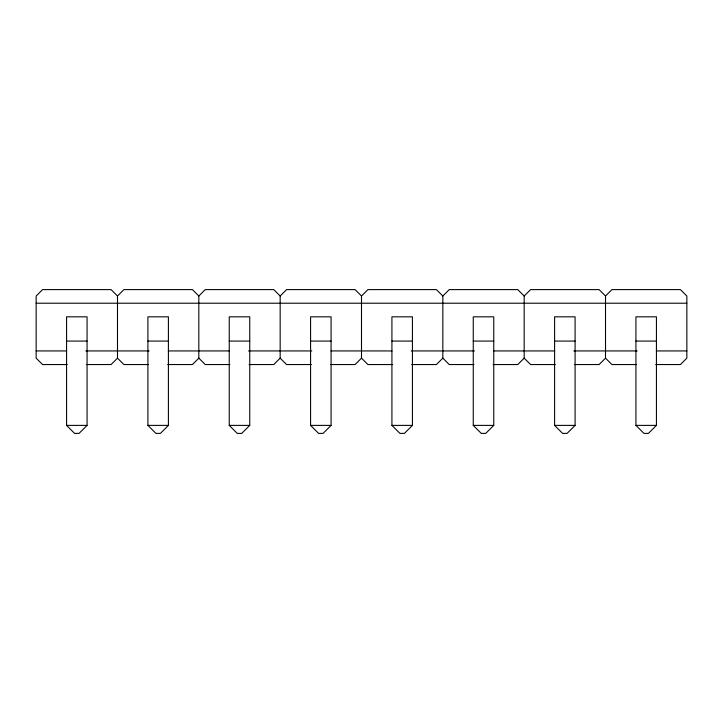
<?xml version="1.0" encoding="UTF-8"?>
<svg xmlns="http://www.w3.org/2000/svg" width="723" height="723" viewBox="0 0 723 723"><rect width="100%" height="100%" fill="white"/><g stroke="black" fill="none" stroke-linecap="round" stroke-linejoin="round"><path stroke-width="1.08" d="M86.371 364.546L111.08 364.546L117.488 358.138L117.488 296.014L123.895 289.607L192.417 289.607L198.825 296.014L198.825 358.138L205.233 364.546L229.941 364.546M198.825 296.014L205.233 289.607L273.755 289.607L280.163 296.014L280.163 358.138L273.755 364.546L249.046 364.546M87.067 425.386L79.06 433.393L74.577 433.393L66.57 425.386L66.57 316.828L87.067 316.828L87.067 425.386L66.57 425.386M198.825 358.138L192.417 364.546L167.709 364.546M280.163 296.014L286.57 289.607L355.092 289.607L361.5 296.014L361.5 358.138L355.092 364.546L330.384 364.546M168.405 425.386L160.398 433.393L155.915 433.393L147.908 425.386L147.908 316.828L168.405 316.828L168.405 425.386L147.908 425.386M361.5 296.014L367.908 289.607L436.43 289.607L442.838 296.014L442.838 358.138L436.43 364.546L411.721 364.546M249.742 425.386L241.735 433.393L237.252 433.393L229.245 425.386L229.245 316.828L249.742 316.828L249.742 425.386L229.245 425.386M442.838 296.014L449.245 289.607L517.767 289.607L524.175 296.014L524.175 358.138L517.767 364.546L493.059 364.546M331.08 425.386L323.073 433.393L318.59 433.393L310.583 425.386L310.583 316.828L331.08 316.828L331.08 425.386L310.583 425.386M524.175 296.014L530.583 289.607L599.105 289.607L605.513 296.014L605.513 358.138L599.105 364.546L574.396 364.546M412.417 425.386L404.41 433.393L399.927 433.393L391.92 425.386L391.92 316.828L412.417 316.828L412.417 425.386L391.92 425.386M605.513 296.014L611.92 289.607L680.442 289.607L686.85 296.014L686.85 358.138L680.442 364.546L655.734 364.546M493.755 425.386L485.748 433.393L481.265 433.393L473.258 425.386L473.258 316.828L493.755 316.828L493.755 425.386L473.258 425.386M575.092 425.386L567.085 433.393L562.602 433.393L554.595 425.386L554.595 316.828L575.092 316.828L575.092 425.386L554.595 425.386M656.43 425.386L648.423 433.393L643.94 433.393L635.933 425.386L635.933 316.828L656.43 316.828L656.43 425.386L635.933 425.386M36.15 303.217L686.85 303.217M66.57 341.075L87.067 341.075M147.908 341.075L168.405 341.075M229.245 341.075L249.742 341.075M310.583 341.075L331.08 341.075M391.92 341.075L412.417 341.075M473.258 341.075L493.755 341.075M554.595 341.075L575.092 341.075M635.933 341.075L656.43 341.075M36.15 350.935L66.652 350.935M85.856 350.935L149.119 350.935M168.323 350.935L229.327 350.935M248.531 350.935L311.794 350.935M330.998 350.935L392.002 350.935M411.206 350.935L474.469 350.935M493.673 350.935L554.677 350.935M573.881 350.935L637.144 350.935M656.348 350.935L686.85 350.935M67.266 364.546L42.558 364.546L36.15 358.138L36.15 296.014L42.558 289.607L111.08 289.607L117.488 296.014M148.604 364.546L123.895 364.546L117.488 358.138M311.279 364.546L286.57 364.546L280.163 358.138M392.616 364.546L367.908 364.546L361.5 358.138M473.954 364.546L449.245 364.546L442.838 358.138M555.291 364.546L530.583 364.546L524.175 358.138M636.629 364.546L611.92 364.546L605.513 358.138"/></g></svg>
